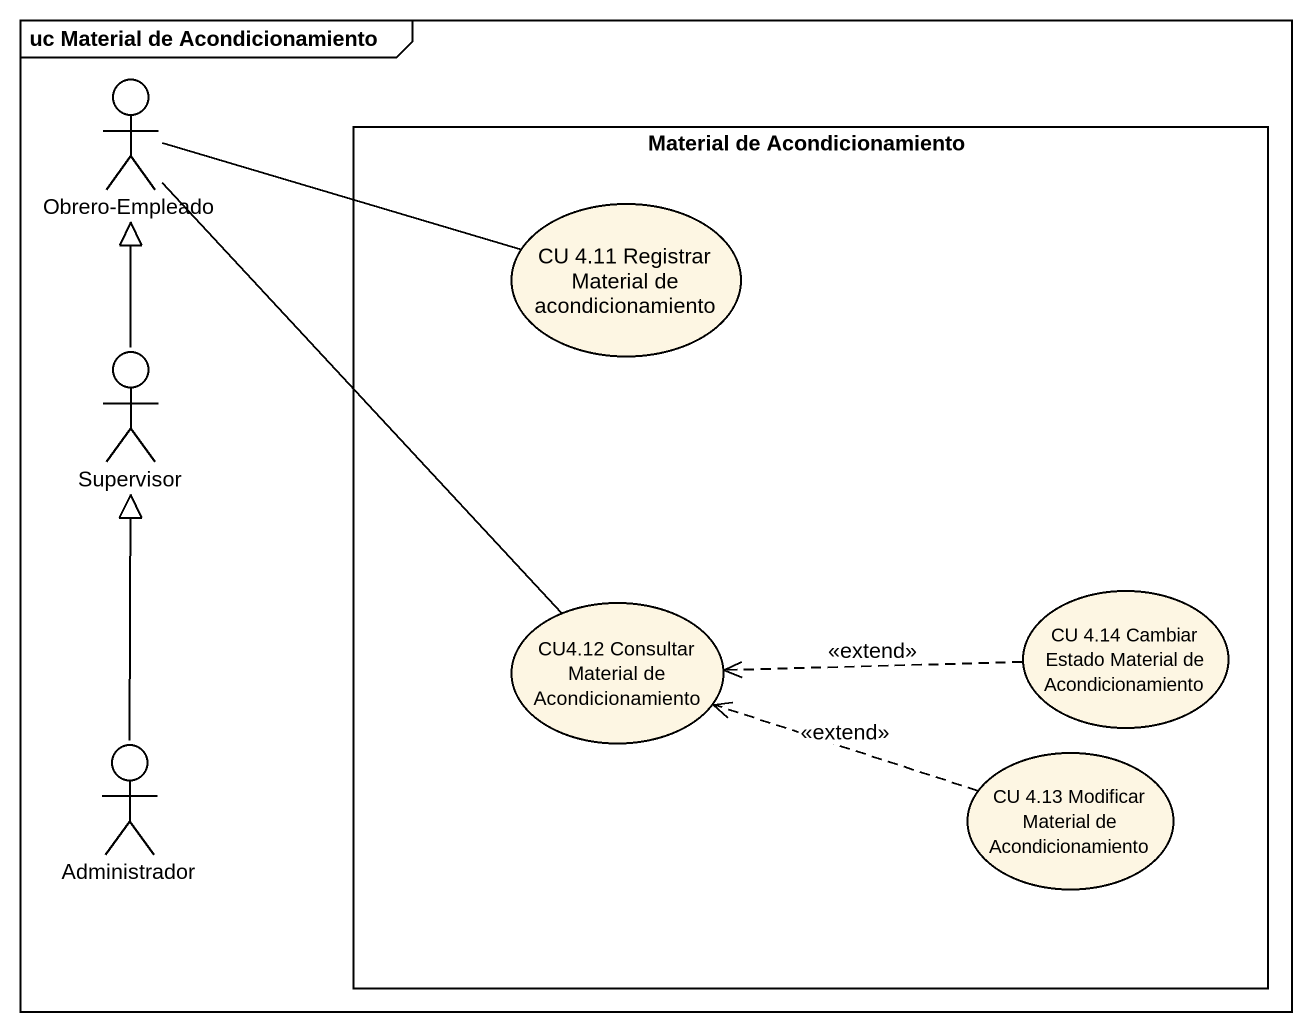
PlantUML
@startuml
mainframe uc Material de Acondicionamiento
actor "Obrero-Empleado" as Obrero_Empleado
rectangle "Material de Acondicionamiento" as Material_de {
  usecase "CU 4.11 Registrar Material de acondicionamiento" as CU_4_11_Registrar_Material
  usecase "CU4.12 Consultar Material de Acondicionamiento" as CU4_12_Consultar_Material
  usecase "CU 4.14 Cambiar Estado Material de Acondicionamiento" as CU_4_14_Cambiar_Estado
  usecase "CU 4.13 Modificar Material de Acondicionamiento" as CU_4_13_Modificar_Material
}
actor Supervisor
actor Administrador
Obrero_Empleado -right- CU_4_11_Registrar_Material
Obrero_Empleado -- CU4_12_Consultar_Material
Supervisor -up-|> Obrero_Empleado
CU_4_14_Cambiar_Estado .left.> CU4_12_Consultar_Material : <<extend>>
Administrador -up-|> Supervisor
CU_4_13_Modificar_Material .left.> CU4_12_Consultar_Material : <<extend>>
@enduml
